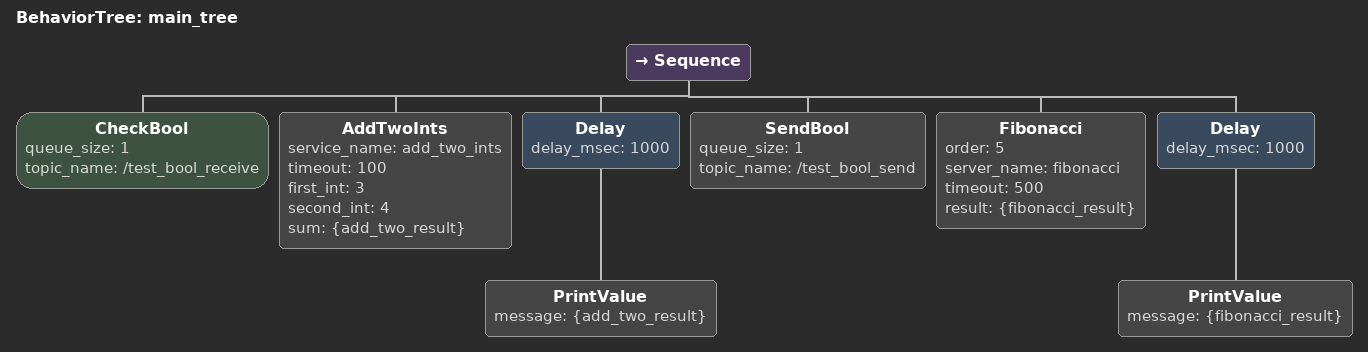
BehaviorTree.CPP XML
<?xml version="1.0" encoding="UTF-8"?>
<root BTCPP_format="4">
  <BehaviorTree ID="main_tree">
    <Sequence>
      <CheckBool queue_size="1"
                  topic_name="/test_bool_receive"/>
      <AddTwoInts service_name="add_two_ints"
                  timeout="100"
                  first_int="3"
                  second_int="4"
                  sum="{add_two_result}"/>
      <Delay delay_msec="1000">
        <PrintValue message="{add_two_result}"/>
      </Delay>
      <SendBool queue_size="1"
                topic_name="/test_bool_send"/>
      <Fibonacci order="5"
                 server_name="fibonacci"
                 timeout="500"
                 result="{fibonacci_result}"/>
      <Delay delay_msec="1000">
        <PrintValue message="{fibonacci_result}"/>
      </Delay>
    </Sequence>
  </BehaviorTree>

</root>
